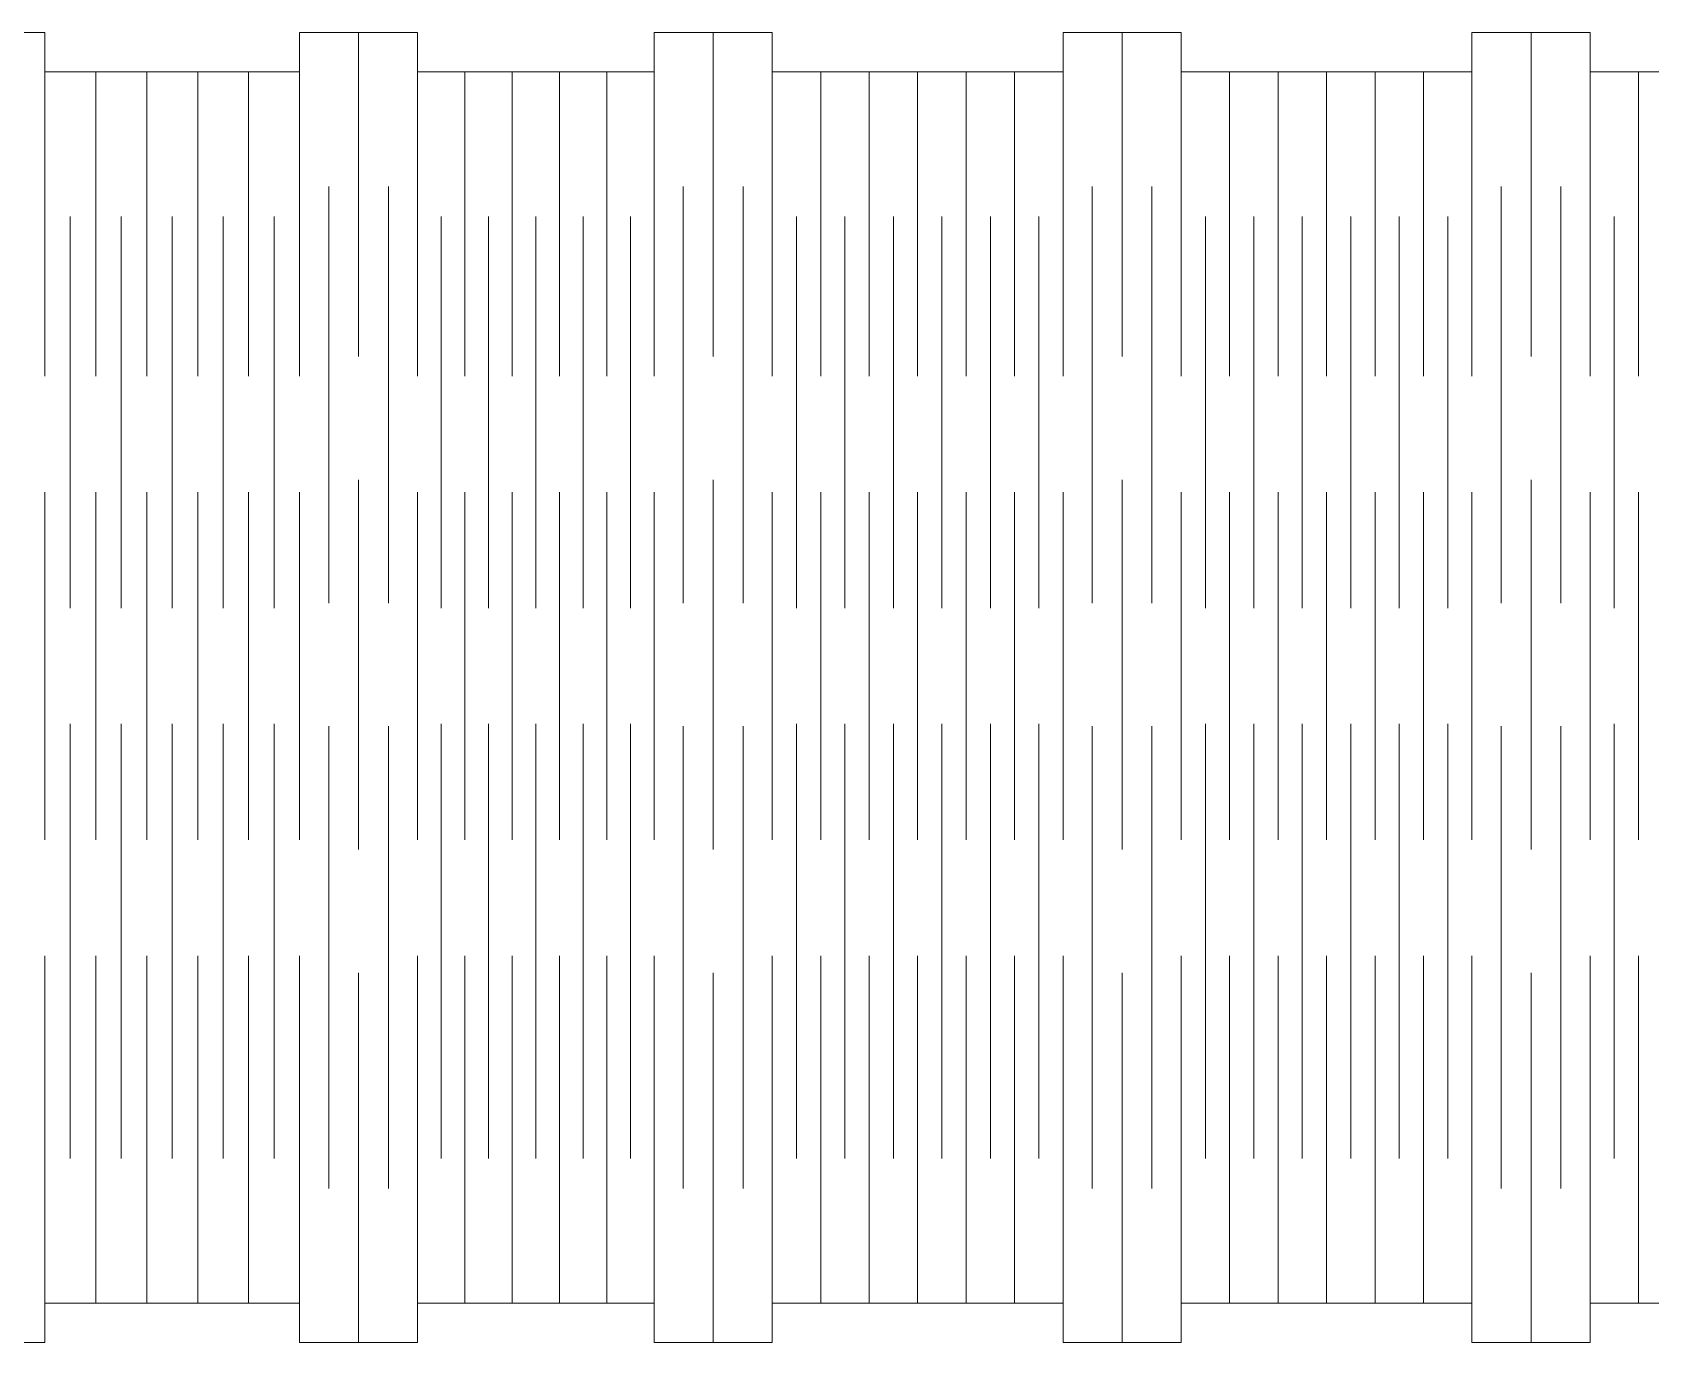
# Model space of a CAD drawing. Header units: millimetres. Extents: x -459 to 459, y -512 to 512.
# Drawn here: x 200.3 to 323.8, y 112 to 212 of the extents above; entities that cross this region are included whole.
import ezdxf

# ---------------------------------------------------------------- set-up
doc = ezdxf.new("R2010")
doc.units = ezdxf.units.MM
doc.header["$MEASUREMENT"] = 0
doc.layers.add('Camada 1', color=7, linetype='Continuous')

msp = doc.modelspace()

# ---------------------------------------------------------------- linework, layer by layer
at = {"layer": 'Camada 1', "color": 250, "lineweight": 20}
msp.add_open_spline([(341.3646, 111.9721), (341.3646, 111.9721), (350.3755, 111.9721), (350.3755, 111.9721), (350.3755, 111.9721), (350.3755, 111.9721), (350.3755, 114.9721), (350.3755, 114.9721), (350.3755, 114.9721), (350.3755, 114.9721), (372.5761, 114.9721), (372.5761, 114.9721), (372.5761, 114.9721), (372.5761, 114.9721), (372.5761, 111.9721), (372.5761, 111.9721), (372.5761, 111.9721), (372.5761, 111.9721), (381.5871, 111.9721), (381.5871, 111.9721), (381.5871, 111.9721), (381.5871, 111.9721), (381.5871, 114.9721), (381.5871, 114.9721), (381.5871, 114.9721), (381.5871, 114.9721), (399.6397, 114.9721), (399.6397, 114.9721), (399.6397, 114.9721), (399.6397, 114.9721), (399.6397, 111.9721), (399.6397, 111.9721), (399.6397, 111.9721), (399.6397, 111.9721), (408.6424, 111.9721), (408.6424, 111.9721), (408.6424, 111.9721), (408.6424, 111.9721), (408.6424, 114.9721), (408.6424, 114.9721), (408.6424, 114.9721), (408.6424, 114.9721), (419.281, 114.9721), (419.281, 114.9721), (419.281, 114.9721), (419.281, 114.9721), (419.281, 111.9721), (419.281, 111.9721), (419.281, 111.9721), (419.281, 111.9721), (428.2837, 111.9721), (428.2837, 111.9721), (428.2837, 111.9721), (428.2837, 111.9721), (428.2837, 114.9721), (428.2837, 114.9721), (428.2837, 114.9721), (428.2837, 114.9721), (438.9223, 114.9721), (438.9223, 114.9721), (438.9223, 114.9721), (438.9223, 114.9721), (438.9223, 111.9721), (438.9223, 111.9721), (438.9223, 111.9721), (438.9223, 111.9721), (447.925, 111.9721), (447.925, 111.9721), (447.925, 111.9721), (447.925, 111.9721), (447.925, 211.9721), (447.925, 211.9721), (447.925, 211.9721), (447.925, 211.9721), (438.9223, 211.9721), (438.9223, 211.9721), (438.9223, 211.9721), (438.9223, 211.9721), (438.9223, 208.9721), (438.9223, 208.9721), (438.9223, 208.9721), (438.9223, 208.9721), (428.2837, 208.9721), (428.2837, 208.9721), (428.2837, 208.9721), (428.2837, 208.9721), (428.2837, 211.9721), (428.2837, 211.9721), (428.2837, 211.9721), (428.2837, 211.9721), (419.281, 211.9721), (419.281, 211.9721), (419.281, 211.9721), (419.281, 211.9721), (419.281, 208.9721), (419.281, 208.9721), (419.281, 208.9721), (419.281, 208.9721), (408.6424, 208.9721), (408.6424, 208.9721), (408.6424, 208.9721), (408.6424, 208.9721), (408.6424, 211.9721), (408.6424, 211.9721), (408.6424, 211.9721), (408.6424, 211.9721), (399.6397, 211.9721), (399.6397, 211.9721), (399.6397, 211.9721), (399.6397, 211.9721), (399.6397, 208.9721), (399.6397, 208.9721), (399.6397, 208.9721), (399.6397, 208.9721), (381.5871, 208.9721), (381.5871, 208.9721), (381.5871, 208.9721), (381.5871, 208.9721), (381.5871, 211.9721), (381.5871, 211.9721), (381.5871, 211.9721), (381.5871, 211.9721), (372.5761, 211.9721), (372.5761, 211.9721), (372.5761, 211.9721), (372.5761, 211.9721), (372.5761, 208.9721), (372.5761, 208.9721), (372.5761, 208.9721), (372.5761, 208.9721), (350.3755, 208.9721), (350.3755, 208.9721), (350.3755, 208.9721), (350.3755, 208.9721), (350.3755, 211.9721), (350.3755, 211.9721), (350.3755, 211.9721), (350.3755, 211.9721), (341.3646, 211.9721), (341.3646, 211.9721), (341.3646, 211.9721), (341.3646, 211.9721), (341.3646, 208.9721), (341.3646, 208.9721), (341.3646, 208.9721), (341.3646, 208.9721), (319.164, 208.9721), (319.164, 208.9721), (319.164, 208.9721), (319.164, 208.9721), (319.164, 211.9721), (319.164, 211.9721), (319.164, 211.9721), (319.164, 211.9721), (310.1531, 211.9721), (310.1531, 211.9721), (310.1531, 211.9721), (310.1531, 211.9721), (310.1531, 208.9721), (310.1531, 208.9721), (310.1531, 208.9721), (310.1531, 208.9721), (287.9525, 208.9721), (287.9525, 208.9721), (287.9525, 208.9721), (287.9525, 208.9721), (287.9525, 211.9721), (287.9525, 211.9721), (287.9525, 211.9721), (287.9525, 211.9721), (278.9415, 211.9721), (278.9415, 211.9721), (278.9415, 211.9721), (278.9415, 211.9721), (278.9415, 208.9721), (278.9415, 208.9721), (278.9415, 208.9721), (278.9415, 208.9721), (256.7409, 208.9721), (256.7409, 208.9721), (256.7409, 208.9721), (256.7409, 208.9721), (256.7409, 211.9721), (256.7409, 211.9721), (256.7409, 211.9721), (256.7409, 211.9721), (247.73, 211.9721), (247.73, 211.9721), (247.73, 211.9721), (247.73, 211.9721), (247.73, 208.9721), (247.73, 208.9721), (247.73, 208.9721), (247.73, 208.9721), (229.6773, 208.9721), (229.6773, 208.9721), (229.6773, 208.9721), (229.6773, 208.9721), (229.6773, 211.9721), (229.6773, 211.9721), (229.6773, 211.9721), (229.6773, 211.9721), (220.6719, 211.9721), (220.6719, 211.9721), (220.6719, 211.9721), (220.6719, 211.9721), (220.6719, 208.9721), (220.6719, 208.9721), (220.6719, 208.9721), (220.6719, 208.9721), (201.2092, 208.9721), (201.2092, 208.9721), (201.2092, 208.9721), (201.2092, 208.9721), (201.2092, 211.9721), (201.2092, 211.9721), (201.2092, 211.9721), (201.2092, 211.9721), (192.2037, 211.9721), (192.2037, 211.9721), (192.2037, 211.9721), (192.2037, 211.9721), (192.2037, 208.9721), (192.2037, 208.9721), (192.2037, 208.9721), (192.2037, 208.9721), (172.741, 208.9721), (172.741, 208.9721), (172.741, 208.9721), (172.741, 208.9721), (172.741, 211.9721), (172.741, 211.9721), (172.741, 211.9721), (172.741, 211.9721), (163.7356, 211.9721), (163.7356, 211.9721), (163.7356, 211.9721), (163.7356, 211.9721), (163.7356, 208.9721), (163.7356, 208.9721), (163.7356, 208.9721), (163.7356, 208.9721), (144.2728, 208.9721), (144.2728, 208.9721), (144.2728, 208.9721), (144.2728, 208.9721), (144.2728, 211.9721), (144.2728, 211.9721), (144.2728, 211.9721), (144.2728, 211.9721), (135.2674, 211.9721), (135.2674, 211.9721), (135.2674, 211.9721), (135.2674, 211.9721), (135.2674, 208.9721), (135.2674, 208.9721), (135.2674, 208.9721), (135.2674, 208.9721), (115.8046, 208.9721), (115.8046, 208.9721), (115.8046, 208.9721), (115.8046, 208.9721), (115.8046, 211.9721), (115.8046, 211.9721), (115.8046, 211.9721), (115.8046, 211.9721), (106.7992, 211.9721), (106.7992, 211.9721), (106.7992, 211.9721), (106.7992, 211.9721), (106.7992, 208.9721), (106.7992, 208.9721), (106.7992, 208.9721), (106.7992, 208.9721), (87.3365, 208.9721), (87.3365, 208.9721), (87.3365, 208.9721), (87.3365, 208.9721), (87.3365, 211.9721), (87.3365, 211.9721), (87.3365, 211.9721), (87.3365, 211.9721), (78.331, 211.9721), (78.331, 211.9721), (78.331, 211.9721), (78.331, 211.9721), (78.331, 111.9721), (78.331, 111.9721), (78.331, 111.9721), (78.331, 111.9721), (87.3365, 111.9721), (87.3365, 111.9721), (87.3365, 111.9721), (87.3365, 111.9721), (87.3365, 114.9721), (87.3365, 114.9721), (87.3365, 114.9721), (87.3365, 114.9721), (106.7992, 114.9721), (106.7992, 114.9721), (106.7992, 114.9721), (106.7992, 114.9721), (106.7992, 111.9721), (106.7992, 111.9721), (106.7992, 111.9721), (106.7992, 111.9721), (115.8046, 111.9721), (115.8046, 111.9721), (115.8046, 111.9721), (115.8046, 111.9721), (115.8046, 114.9721), (115.8046, 114.9721), (115.8046, 114.9721), (115.8046, 114.9721), (135.2674, 114.9721), (135.2674, 114.9721), (135.2674, 114.9721), (135.2674, 114.9721), (135.2674, 111.9721), (135.2674, 111.9721), (135.2674, 111.9721), (135.2674, 111.9721), (144.2728, 111.9721), (144.2728, 111.9721), (144.2728, 111.9721), (144.2728, 111.9721), (144.2728, 114.9721), (144.2728, 114.9721), (144.2728, 114.9721), (144.2728, 114.9721), (163.7356, 114.9721), (163.7356, 114.9721), (163.7356, 114.9721), (163.7356, 114.9721), (163.7356, 111.9721), (163.7356, 111.9721), (163.7356, 111.9721), (163.7356, 111.9721), (172.741, 111.9721), (172.741, 111.9721), (172.741, 111.9721), (172.741, 111.9721), (172.741, 114.9721), (172.741, 114.9721), (172.741, 114.9721), (172.741, 114.9721), (192.2037, 114.9721), (192.2037, 114.9721), (192.2037, 114.9721), (192.2037, 114.9721), (192.2037, 111.9721), (192.2037, 111.9721), (192.2037, 111.9721), (192.2037, 111.9721), (201.2092, 111.9721), (201.2092, 111.9721), (201.2092, 111.9721), (201.2092, 111.9721), (201.2092, 114.9721), (201.2092, 114.9721), (201.2092, 114.9721), (201.2092, 114.9721), (220.6719, 114.9721), (220.6719, 114.9721), (220.6719, 114.9721), (220.6719, 114.9721), (220.6719, 111.9721), (220.6719, 111.9721), (220.6719, 111.9721), (220.6719, 111.9721), (229.6773, 111.9721), (229.6773, 111.9721), (229.6773, 111.9721), (229.6773, 111.9721), (229.6773, 114.9721), (229.6773, 114.9721), (229.6773, 114.9721), (229.6773, 114.9721), (247.73, 114.9721), (247.73, 114.9721), (247.73, 114.9721), (247.73, 114.9721), (247.73, 111.9721), (247.73, 111.9721), (247.73, 111.9721), (247.73, 111.9721), (256.7409, 111.9721), (256.7409, 111.9721), (256.7409, 111.9721), (256.7409, 111.9721), (256.7409, 114.9721), (256.7409, 114.9721), (256.7409, 114.9721), (256.7409, 114.9721), (278.9415, 114.9721), (278.9415, 114.9721), (278.9415, 114.9721), (278.9415, 114.9721), (278.9415, 111.9721), (278.9415, 111.9721), (278.9415, 111.9721), (278.9415, 111.9721), (287.9525, 111.9721), (287.9525, 111.9721), (287.9525, 111.9721), (287.9525, 111.9721), (287.9525, 114.9721), (287.9525, 114.9721), (287.9525, 114.9721), (287.9525, 114.9721), (310.1531, 114.9721), (310.1531, 114.9721), (310.1531, 114.9721), (310.1531, 114.9721), (310.1531, 111.9721), (310.1531, 111.9721), (310.1531, 111.9721), (310.1531, 111.9721), (319.164, 111.9721), (319.164, 111.9721), (319.164, 111.9721), (319.164, 111.9721), (319.164, 114.9721), (319.164, 114.9721), (319.164, 114.9721), (319.164, 114.9721), (341.3646, 114.9721), (341.3646, 114.9721), (341.3646, 114.9721), (341.3646, 114.9721), (341.3646, 111.9721), (341.3646, 111.9721)], degree=3, knots=[0, 0, 0, 0, 0.00917431, 0.00917431, 0.00917431, 0.00917431, 0.01834862, 0.01834862, 0.01834862, 0.01834862, 0.02752294, 0.02752294, 0.02752294, 0.02752294, 0.03669725, 0.03669725, 0.03669725, 0.03669725, 0.04587156, 0.04587156, 0.04587156, 0.04587156, 0.05504587, 0.05504587, 0.05504587, 0.05504587, 0.06422018, 0.06422018, 0.06422018, 0.06422018, 0.0733945, 0.0733945, 0.0733945, 0.0733945, 0.08256881, 0.08256881, 0.08256881, 0.08256881, 0.09174312, 0.09174312, 0.09174312, 0.09174312, 0.10091743, 0.10091743, 0.10091743, 0.10091743, 0.11009174, 0.11009174, 0.11009174, 0.11009174, 0.11926606, 0.11926606, 0.11926606, 0.11926606, 0.12844037, 0.12844037, 0.12844037, 0.12844037, 0.13761468, 0.13761468, 0.13761468, 0.13761468, 0.14678899, 0.14678899, 0.14678899, 0.14678899, 0.1559633, 0.1559633, 0.1559633, 0.1559633, 0.16513761, 0.16513761, 0.16513761, 0.16513761, 0.17431193, 0.17431193, 0.17431193, 0.17431193, 0.18348624, 0.18348624, 0.18348624, 0.18348624, 0.19266055, 0.19266055, 0.19266055, 0.19266055, 0.20183486, 0.20183486, 0.20183486, 0.20183486, 0.21100917, 0.21100917, 0.21100917, 0.21100917, 0.22018349, 0.22018349, 0.22018349, 0.22018349, 0.2293578, 0.2293578, 0.2293578, 0.2293578, 0.23853211, 0.23853211, 0.23853211, 0.23853211, 0.24770642, 0.24770642, 0.24770642, 0.24770642, 0.25688073, 0.25688073, 0.25688073, 0.25688073, 0.26605505, 0.26605505, 0.26605505, 0.26605505, 0.27522936, 0.27522936, 0.27522936, 0.27522936, 0.28440367, 0.28440367, 0.28440367, 0.28440367, 0.29357798, 0.29357798, 0.29357798, 0.29357798, 0.30275229, 0.30275229, 0.30275229, 0.30275229, 0.31192661, 0.31192661, 0.31192661, 0.31192661, 0.32110092, 0.32110092, 0.32110092, 0.32110092, 0.33027523, 0.33027523, 0.33027523, 0.33027523, 0.33944954, 0.33944954, 0.33944954, 0.33944954, 0.34862385, 0.34862385, 0.34862385, 0.34862385, 0.35779817, 0.35779817, 0.35779817, 0.35779817, 0.36697248, 0.36697248, 0.36697248, 0.36697248, 0.37614679, 0.37614679, 0.37614679, 0.37614679, 0.3853211, 0.3853211, 0.3853211, 0.3853211, 0.39449541, 0.39449541, 0.39449541, 0.39449541, 0.40366972, 0.40366972, 0.40366972, 0.40366972, 0.41284404, 0.41284404, 0.41284404, 0.41284404, 0.42201835, 0.42201835, 0.42201835, 0.42201835, 0.43119266, 0.43119266, 0.43119266, 0.43119266, 0.44036697, 0.44036697, 0.44036697, 0.44036697, 0.44954128, 0.44954128, 0.44954128, 0.44954128, 0.4587156, 0.4587156, 0.4587156, 0.4587156, 0.46788991, 0.46788991, 0.46788991, 0.46788991, 0.47706422, 0.47706422, 0.47706422, 0.47706422, 0.48623853, 0.48623853, 0.48623853, 0.48623853, 0.49541284, 0.49541284, 0.49541284, 0.49541284, 0.50458716, 0.50458716, 0.50458716, 0.50458716, 0.51376147, 0.51376147, 0.51376147, 0.51376147, 0.52293578, 0.52293578, 0.52293578, 0.52293578, 0.53211009, 0.53211009, 0.53211009, 0.53211009, 0.5412844, 0.5412844, 0.5412844, 0.5412844, 0.55045872, 0.55045872, 0.55045872, 0.55045872, 0.55963303, 0.55963303, 0.55963303, 0.55963303, 0.56880734, 0.56880734, 0.56880734, 0.56880734, 0.57798165, 0.57798165, 0.57798165, 0.57798165, 0.58715596, 0.58715596, 0.58715596, 0.58715596, 0.59633028, 0.59633028, 0.59633028, 0.59633028, 0.60550459, 0.60550459, 0.60550459, 0.60550459, 0.6146789, 0.6146789, 0.6146789, 0.6146789, 0.62385321, 0.62385321, 0.62385321, 0.62385321, 0.63302752, 0.63302752, 0.63302752, 0.63302752, 0.64220183, 0.64220183, 0.64220183, 0.64220183, 0.65137615, 0.65137615, 0.65137615, 0.65137615, 0.66055046, 0.66055046, 0.66055046, 0.66055046, 0.66972477, 0.66972477, 0.66972477, 0.66972477, 0.67889908, 0.67889908, 0.67889908, 0.67889908, 0.68807339, 0.68807339, 0.68807339, 0.68807339, 0.69724771, 0.69724771, 0.69724771, 0.69724771, 0.70642202, 0.70642202, 0.70642202, 0.70642202, 0.71559633, 0.71559633, 0.71559633, 0.71559633, 0.72477064, 0.72477064, 0.72477064, 0.72477064, 0.73394495, 0.73394495, 0.73394495, 0.73394495, 0.74311927, 0.74311927, 0.74311927, 0.74311927, 0.75229358, 0.75229358, 0.75229358, 0.75229358, 0.76146789, 0.76146789, 0.76146789, 0.76146789, 0.7706422, 0.7706422, 0.7706422, 0.7706422, 0.77981651, 0.77981651, 0.77981651, 0.77981651, 0.78899083, 0.78899083, 0.78899083, 0.78899083, 0.79816514, 0.79816514, 0.79816514, 0.79816514, 0.80733945, 0.80733945, 0.80733945, 0.80733945, 0.81651376, 0.81651376, 0.81651376, 0.81651376, 0.82568807, 0.82568807, 0.82568807, 0.82568807, 0.83486239, 0.83486239, 0.83486239, 0.83486239, 0.8440367, 0.8440367, 0.8440367, 0.8440367, 0.85321101, 0.85321101, 0.85321101, 0.85321101, 0.86238532, 0.86238532, 0.86238532, 0.86238532, 0.87155963, 0.87155963, 0.87155963, 0.87155963, 0.88073394, 0.88073394, 0.88073394, 0.88073394, 0.88990826, 0.88990826, 0.88990826, 0.88990826, 0.89908257, 0.89908257, 0.89908257, 0.89908257, 0.90825688, 0.90825688, 0.90825688, 0.90825688, 0.91743119, 0.91743119, 0.91743119, 0.91743119, 0.9266055, 0.9266055, 0.9266055, 0.9266055, 0.93577982, 0.93577982, 0.93577982, 0.93577982, 0.94495413, 0.94495413, 0.94495413, 0.94495413, 0.95412844, 0.95412844, 0.95412844, 0.95412844, 0.96330275, 0.96330275, 0.96330275, 0.96330275, 0.97247706, 0.97247706, 0.97247706, 0.97247706, 0.98165138, 0.98165138, 0.98165138, 0.98165138, 1, 1, 1, 1], dxfattribs=at)
for points in [[(225.1747, 187.2365), (225.1747, 187.2365), (225.1747, 211.9721), (225.1747, 211.9721)], [(252.2354, 187.2365), (252.2354, 187.2365), (252.2354, 211.9721), (252.2354, 211.9721)], [(283.447, 187.2365), (283.447, 187.2365), (283.447, 211.9721), (283.447, 211.9721)], [(314.6585, 187.2365), (314.6585, 187.2365), (314.6585, 211.9721), (314.6585, 211.9721)], [(201.2104, 185.7206), (201.2104, 185.7206), (201.2104, 208.9721), (201.2104, 208.9721)], [(205.1028, 185.7206), (205.1028, 185.7206), (205.1028, 208.9721), (205.1028, 208.9721)], [(208.9949, 185.7206), (208.9949, 185.7206), (208.9949, 208.9721), (208.9949, 208.9721)], [(212.8873, 185.7206), (212.8873, 185.7206), (212.8873, 208.9721), (212.8873, 208.9721)], [(216.7794, 185.7206), (216.7794, 185.7206), (216.7794, 208.9721), (216.7794, 208.9721)], [(220.6718, 185.7206), (220.6718, 185.7206), (220.6718, 208.9721), (220.6718, 208.9721)], [(229.6786, 185.7206), (229.6786, 185.7206), (229.6786, 208.9721), (229.6786, 208.9721)], [(233.2889, 185.7206), (233.2889, 185.7206), (233.2889, 208.9721), (233.2889, 208.9721)], [(236.899, 185.7206), (236.899, 185.7206), (236.899, 208.9721), (236.899, 208.9721)], [(240.5094, 185.7206), (240.5094, 185.7206), (240.5094, 208.9721), (240.5094, 208.9721)], [(244.1195, 185.7206), (244.1195, 185.7206), (244.1195, 208.9721), (244.1195, 208.9721)], [(247.7298, 185.7206), (247.7298, 185.7206), (247.7298, 208.9721), (247.7298, 208.9721)], [(256.7393, 185.7206), (256.7393, 185.7206), (256.7393, 208.9721), (256.7393, 208.9721)], [(260.4397, 185.7206), (260.4397, 185.7206), (260.4397, 208.9721), (260.4397, 208.9721)], [(264.1399, 185.7206), (264.1399, 185.7206), (264.1399, 208.9721), (264.1399, 208.9721)], [(267.8404, 185.7206), (267.8404, 185.7206), (267.8404, 208.9721), (267.8404, 208.9721)], [(271.5406, 185.7206), (271.5406, 185.7206), (271.5406, 208.9721), (271.5406, 208.9721)], [(275.241, 185.7206), (275.241, 185.7206), (275.241, 208.9721), (275.241, 208.9721)], [(278.9413, 185.7206), (278.9413, 185.7206), (278.9413, 208.9721), (278.9413, 208.9721)], [(287.9509, 185.7206), (287.9509, 185.7206), (287.9509, 208.9721), (287.9509, 208.9721)], [(291.6513, 185.7206), (291.6513, 185.7206), (291.6513, 208.9721), (291.6513, 208.9721)], [(295.3515, 185.7206), (295.3515, 185.7206), (295.3515, 208.9721), (295.3515, 208.9721)], [(299.052, 185.7206), (299.052, 185.7206), (299.052, 208.9721), (299.052, 208.9721)], [(302.7522, 185.7206), (302.7522, 185.7206), (302.7522, 208.9721), (302.7522, 208.9721)], [(306.4526, 185.7206), (306.4526, 185.7206), (306.4526, 208.9721), (306.4526, 208.9721)], [(310.1529, 185.7206), (310.1529, 185.7206), (310.1529, 208.9721), (310.1529, 208.9721)], [(319.1624, 185.7206), (319.1624, 185.7206), (319.1624, 208.9721), (319.1624, 208.9721)], [(322.8628, 185.7206), (322.8628, 185.7206), (322.8628, 208.9721), (322.8628, 208.9721)], [(222.895, 168.4203), (222.895, 168.4203), (222.895, 200.212), (222.895, 200.212)], [(227.4545, 168.4203), (227.4545, 168.4203), (227.4545, 200.212), (227.4545, 200.212)], [(249.9557, 168.4203), (249.9557, 168.4203), (249.9557, 200.212), (249.9557, 200.212)], [(254.5152, 168.4203), (254.5152, 168.4203), (254.5152, 200.212), (254.5152, 200.212)], [(281.1673, 168.4203), (281.1673, 168.4203), (281.1673, 200.212), (281.1673, 200.212)], [(285.7268, 168.4203), (285.7268, 168.4203), (285.7268, 200.212), (285.7268, 200.212)], [(312.3788, 168.4203), (312.3788, 168.4203), (312.3788, 200.212), (312.3788, 200.212)], [(316.9383, 168.4203), (316.9383, 168.4203), (316.9383, 200.212), (316.9383, 200.212)], [(203.1565, 168.0334), (203.1565, 168.0334), (203.1565, 197.9176), (203.1565, 197.9176)], [(207.0488, 168.0334), (207.0488, 168.0334), (207.0488, 197.9176), (207.0488, 197.9176)], [(210.9409, 168.0334), (210.9409, 168.0334), (210.9409, 197.9176), (210.9409, 197.9176)], [(214.8333, 168.0334), (214.8333, 168.0334), (214.8333, 197.9176), (214.8333, 197.9176)], [(218.7257, 168.0334), (218.7257, 168.0334), (218.7257, 197.9176), (218.7257, 197.9176)], [(231.4837, 168.0334), (231.4837, 168.0334), (231.4837, 197.9176), (231.4837, 197.9176)], [(235.0939, 168.0334), (235.0939, 168.0334), (235.0939, 197.9176), (235.0939, 197.9176)], [(238.704, 168.0334), (238.704, 168.0334), (238.704, 197.9176), (238.704, 197.9176)], [(242.3144, 168.0334), (242.3144, 168.0334), (242.3144, 197.9176), (242.3144, 197.9176)], [(245.9247, 168.0334), (245.9247, 168.0334), (245.9247, 197.9176), (245.9247, 197.9176)], [(258.5895, 168.0334), (258.5895, 168.0334), (258.5895, 197.9176), (258.5895, 197.9176)], [(262.2898, 168.0334), (262.2898, 168.0334), (262.2898, 197.9176), (262.2898, 197.9176)], [(265.9899, 168.0334), (265.9899, 168.0334), (265.9899, 197.9176), (265.9899, 197.9176)], [(269.6904, 168.0334), (269.6904, 168.0334), (269.6904, 197.9176), (269.6904, 197.9176)], [(273.3908, 168.0334), (273.3908, 168.0334), (273.3908, 197.9176), (273.3908, 197.9176)], [(277.0911, 168.0334), (277.0911, 168.0334), (277.0911, 197.9176), (277.0911, 197.9176)], [(289.8011, 168.0334), (289.8011, 168.0334), (289.8011, 197.9176), (289.8011, 197.9176)], [(293.5014, 168.0334), (293.5014, 168.0334), (293.5014, 197.9176), (293.5014, 197.9176)], [(297.2015, 168.0334), (297.2015, 168.0334), (297.2015, 197.9176), (297.2015, 197.9176)], [(300.902, 168.0334), (300.902, 168.0334), (300.902, 197.9176), (300.902, 197.9176)], [(304.6024, 168.0334), (304.6024, 168.0334), (304.6024, 197.9176), (304.6024, 197.9176)], [(308.3027, 168.0334), (308.3027, 168.0334), (308.3027, 197.9176), (308.3027, 197.9176)], [(321.0126, 168.0334), (321.0126, 168.0334), (321.0126, 197.9176), (321.0126, 197.9176)], [(201.2104, 150.3463), (201.2104, 150.3463), (201.2104, 176.8769), (201.2104, 176.8769)], [(205.1028, 150.3463), (205.1028, 150.3463), (205.1028, 176.8769), (205.1028, 176.8769)], [(208.9949, 150.3463), (208.9949, 150.3463), (208.9949, 176.8769), (208.9949, 176.8769)], [(212.8873, 150.3463), (212.8873, 150.3463), (212.8873, 176.8769), (212.8873, 176.8769)], [(216.7794, 150.3463), (216.7794, 150.3463), (216.7794, 176.8769), (216.7794, 176.8769)], [(220.6718, 150.3463), (220.6718, 150.3463), (220.6718, 176.8769), (220.6718, 176.8769)], [(225.1747, 149.6042), (225.1747, 149.6042), (225.1747, 177.8283), (225.1747, 177.8283)], [(229.6786, 150.3463), (229.6786, 150.3463), (229.6786, 176.8769), (229.6786, 176.8769)], [(233.2889, 150.3463), (233.2889, 150.3463), (233.2889, 176.8769), (233.2889, 176.8769)], [(236.899, 150.3463), (236.899, 150.3463), (236.899, 176.8769), (236.899, 176.8769)], [(240.5094, 150.3463), (240.5094, 150.3463), (240.5094, 176.8769), (240.5094, 176.8769)], [(244.1195, 150.3463), (244.1195, 150.3463), (244.1195, 176.8769), (244.1195, 176.8769)], [(247.7298, 150.3463), (247.7298, 150.3463), (247.7298, 176.8769), (247.7298, 176.8769)], [(252.2354, 149.6042), (252.2354, 149.6042), (252.2354, 177.8283), (252.2354, 177.8283)], [(256.7393, 150.3463), (256.7393, 150.3463), (256.7393, 176.8769), (256.7393, 176.8769)], [(260.4397, 150.3463), (260.4397, 150.3463), (260.4397, 176.8769), (260.4397, 176.8769)], [(264.1399, 150.3463), (264.1399, 150.3463), (264.1399, 176.8769), (264.1399, 176.8769)], [(267.8404, 150.3463), (267.8404, 150.3463), (267.8404, 176.8769), (267.8404, 176.8769)], [(271.5406, 150.3463), (271.5406, 150.3463), (271.5406, 176.8769), (271.5406, 176.8769)], [(275.241, 150.3463), (275.241, 150.3463), (275.241, 176.8769), (275.241, 176.8769)], [(278.9413, 150.3463), (278.9413, 150.3463), (278.9413, 176.8769), (278.9413, 176.8769)], [(283.447, 149.6042), (283.447, 149.6042), (283.447, 177.8283), (283.447, 177.8283)], [(287.9509, 150.3463), (287.9509, 150.3463), (287.9509, 176.8769), (287.9509, 176.8769)], [(291.6513, 150.3463), (291.6513, 150.3463), (291.6513, 176.8769), (291.6513, 176.8769)], [(295.3515, 150.3463), (295.3515, 150.3463), (295.3515, 176.8769), (295.3515, 176.8769)], [(299.052, 150.3463), (299.052, 150.3463), (299.052, 176.8769), (299.052, 176.8769)], [(302.7522, 150.3463), (302.7522, 150.3463), (302.7522, 176.8769), (302.7522, 176.8769)], [(306.4526, 150.3463), (306.4526, 150.3463), (306.4526, 176.8769), (306.4526, 176.8769)], [(310.1529, 150.3463), (310.1529, 150.3463), (310.1529, 176.8769), (310.1529, 176.8769)], [(314.6585, 149.6042), (314.6585, 149.6042), (314.6585, 177.8283), (314.6585, 177.8283)], [(319.1624, 150.3463), (319.1624, 150.3463), (319.1624, 176.8769), (319.1624, 176.8769)], [(322.8628, 150.3463), (322.8628, 150.3463), (322.8628, 176.8769), (322.8628, 176.8769)], [(203.1565, 126.0266), (203.1565, 126.0266), (203.1565, 159.19), (203.1565, 159.19)], [(207.0488, 126.0266), (207.0488, 126.0266), (207.0488, 159.19), (207.0488, 159.19)], [(210.9409, 126.0266), (210.9409, 126.0266), (210.9409, 159.19), (210.9409, 159.19)], [(214.8333, 126.0266), (214.8333, 126.0266), (214.8333, 159.19), (214.8333, 159.19)], [(218.7257, 126.0266), (218.7257, 126.0266), (218.7257, 159.19), (218.7257, 159.19)], [(222.895, 123.7322), (222.895, 123.7322), (222.895, 159.0124), (222.895, 159.0124)], [(227.4545, 123.7322), (227.4545, 123.7322), (227.4545, 159.0124), (227.4545, 159.0124)], [(231.4837, 126.0266), (231.4837, 126.0266), (231.4837, 159.19), (231.4837, 159.19)], [(235.0939, 126.0266), (235.0939, 126.0266), (235.0939, 159.19), (235.0939, 159.19)], [(238.704, 126.0266), (238.704, 126.0266), (238.704, 159.19), (238.704, 159.19)], [(242.3144, 126.0266), (242.3144, 126.0266), (242.3144, 159.19), (242.3144, 159.19)], [(245.9247, 126.0266), (245.9247, 126.0266), (245.9247, 159.19), (245.9247, 159.19)], [(249.9557, 123.7322), (249.9557, 123.7322), (249.9557, 159.0124), (249.9557, 159.0124)], [(254.5152, 123.7322), (254.5152, 123.7322), (254.5152, 159.0124), (254.5152, 159.0124)], [(258.5895, 126.0266), (258.5895, 126.0266), (258.5895, 159.19), (258.5895, 159.19)], [(262.2898, 126.0266), (262.2898, 126.0266), (262.2898, 159.19), (262.2898, 159.19)], [(265.9899, 126.0266), (265.9899, 126.0266), (265.9899, 159.19), (265.9899, 159.19)], [(269.6904, 126.0266), (269.6904, 126.0266), (269.6904, 159.19), (269.6904, 159.19)], [(273.3908, 126.0266), (273.3908, 126.0266), (273.3908, 159.19), (273.3908, 159.19)], [(277.0911, 126.0266), (277.0911, 126.0266), (277.0911, 159.19), (277.0911, 159.19)], [(281.1673, 123.7322), (281.1673, 123.7322), (281.1673, 159.0124), (281.1673, 159.0124)], [(285.7268, 123.7322), (285.7268, 123.7322), (285.7268, 159.0124), (285.7268, 159.0124)], [(289.8011, 126.0266), (289.8011, 126.0266), (289.8011, 159.19), (289.8011, 159.19)], [(293.5014, 126.0266), (293.5014, 126.0266), (293.5014, 159.19), (293.5014, 159.19)], [(297.2015, 126.0266), (297.2015, 126.0266), (297.2015, 159.19), (297.2015, 159.19)], [(300.902, 126.0266), (300.902, 126.0266), (300.902, 159.19), (300.902, 159.19)], [(304.6024, 126.0266), (304.6024, 126.0266), (304.6024, 159.19), (304.6024, 159.19)], [(308.3027, 126.0266), (308.3027, 126.0266), (308.3027, 159.19), (308.3027, 159.19)], [(312.3788, 123.7322), (312.3788, 123.7322), (312.3788, 159.0124), (312.3788, 159.0124)], [(316.9383, 123.7322), (316.9383, 123.7322), (316.9383, 159.0124), (316.9383, 159.0124)], [(321.0126, 126.0266), (321.0126, 126.0266), (321.0126, 159.19), (321.0126, 159.19)], [(201.2104, 114.9721), (201.2104, 114.9721), (201.2104, 141.5028), (201.2104, 141.5028)], [(205.1028, 114.9721), (205.1028, 114.9721), (205.1028, 141.5028), (205.1028, 141.5028)], [(208.9949, 114.9721), (208.9949, 114.9721), (208.9949, 141.5028), (208.9949, 141.5028)], [(212.8873, 114.9721), (212.8873, 114.9721), (212.8873, 141.5028), (212.8873, 141.5028)], [(216.7794, 114.9721), (216.7794, 114.9721), (216.7794, 141.5028), (216.7794, 141.5028)], [(220.6718, 114.9721), (220.6718, 114.9721), (220.6718, 141.5028), (220.6718, 141.5028)], [(229.6786, 114.9721), (229.6786, 114.9721), (229.6786, 141.5028), (229.6786, 141.5028)], [(233.2889, 114.9721), (233.2889, 114.9721), (233.2889, 141.5028), (233.2889, 141.5028)], [(236.899, 114.9721), (236.899, 114.9721), (236.899, 141.5028), (236.899, 141.5028)], [(240.5094, 114.9721), (240.5094, 114.9721), (240.5094, 141.5028), (240.5094, 141.5028)], [(244.1195, 114.9721), (244.1195, 114.9721), (244.1195, 141.5028), (244.1195, 141.5028)], [(247.7298, 114.9721), (247.7298, 114.9721), (247.7298, 141.5028), (247.7298, 141.5028)], [(256.7393, 114.9721), (256.7393, 114.9721), (256.7393, 141.5028), (256.7393, 141.5028)], [(260.4397, 114.9721), (260.4397, 114.9721), (260.4397, 141.5028), (260.4397, 141.5028)], [(264.1399, 114.9721), (264.1399, 114.9721), (264.1399, 141.5028), (264.1399, 141.5028)], [(267.8404, 114.9721), (267.8404, 114.9721), (267.8404, 141.5028), (267.8404, 141.5028)], [(271.5406, 114.9721), (271.5406, 114.9721), (271.5406, 141.5028), (271.5406, 141.5028)], [(275.241, 114.9721), (275.241, 114.9721), (275.241, 141.5028), (275.241, 141.5028)], [(278.9413, 114.9721), (278.9413, 114.9721), (278.9413, 141.5028), (278.9413, 141.5028)], [(287.9509, 114.9721), (287.9509, 114.9721), (287.9509, 141.5028), (287.9509, 141.5028)], [(291.6513, 114.9721), (291.6513, 114.9721), (291.6513, 141.5028), (291.6513, 141.5028)], [(295.3515, 114.9721), (295.3515, 114.9721), (295.3515, 141.5028), (295.3515, 141.5028)], [(299.052, 114.9721), (299.052, 114.9721), (299.052, 141.5028), (299.052, 141.5028)], [(302.7522, 114.9721), (302.7522, 114.9721), (302.7522, 141.5028), (302.7522, 141.5028)], [(306.4526, 114.9721), (306.4526, 114.9721), (306.4526, 141.5028), (306.4526, 141.5028)], [(310.1529, 114.9721), (310.1529, 114.9721), (310.1529, 141.5028), (310.1529, 141.5028)], [(319.1624, 114.9721), (319.1624, 114.9721), (319.1624, 141.5028), (319.1624, 141.5028)], [(322.8628, 114.9721), (322.8628, 114.9721), (322.8628, 141.5028), (322.8628, 141.5028)], [(225.1747, 111.9721), (225.1747, 111.9721), (225.1747, 140.1962), (225.1747, 140.1962)], [(252.2354, 111.9721), (252.2354, 111.9721), (252.2354, 140.1962), (252.2354, 140.1962)], [(283.447, 111.9721), (283.447, 111.9721), (283.447, 140.1962), (283.447, 140.1962)], [(314.6585, 111.9721), (314.6585, 111.9721), (314.6585, 140.1962), (314.6585, 140.1962)]]:
    msp.add_open_spline(points, degree=3, dxfattribs=at)

doc.saveas('drawing.dxf')
